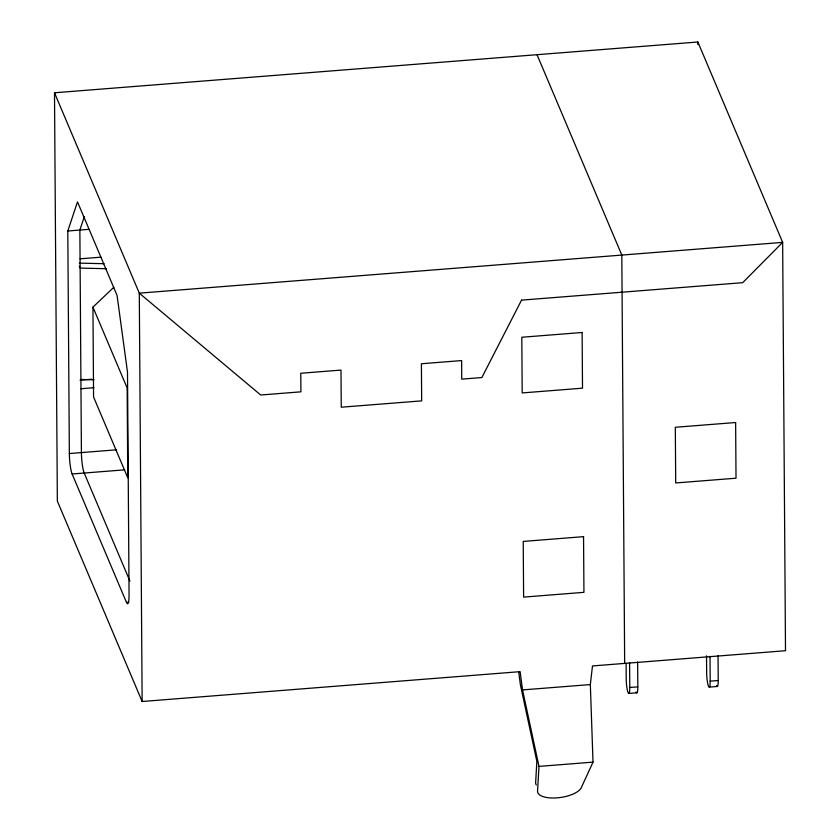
<?xml version="1.0" encoding="UTF-8"?>
<svg xmlns="http://www.w3.org/2000/svg" width="840" height="840" viewBox="0 0 840 840"><rect width="100%" height="100%" fill="white"/><g stroke="black" fill="none" stroke-linecap="round" stroke-linejoin="round"><path stroke-width="1.26" d="M538.986 766.395L537.558 791.101A22.292 8.946 -8.5 0 0 557.214 797.853A22.292 8.946 -8.5 0 0 581.301 787.647L593.019 762.132L590.331 684.569L592.494 665.942L785.505 650.716L782.649 242.382L697.861 42L54.495 92.778L57.351 501.102L142.139 701.495L520.118 671.654L522.533 689.913L538.986 766.395L593.019 762.132M126.473 602.396L72.135 473.991A15.519 2.405 85.5 0 1 69.353 453.537L67.798 231L77.501 201.894L117.064 295.407L127.502 372.099L129.055 594.636A15.519 2.405 85.5 0 1 126.473 602.396L128.888 602.207M84.305 216.709L79.863 230.044L81.417 452.582A15.519 2.405 85.5 0 0 84.2 473.036L129.906 581.049M92.946 307.146L127.145 387.965L127.764 477.792L93.566 396.974L92.946 307.146L113.778 287.312M67.798 231L88.998 229.32M80.062 258.815L100.947 257.166M80.042 380.184L91.791 379.25M80.966 388.731L94.017 387.702M69.353 453.537L116.655 449.799M72.135 473.991L124.667 469.844M522.533 689.913L590.331 684.569M626.125 663.485L626.231 679.14A10.206 1.575 85.5 0 0 628.068 692.591A10.206 1.575 85.5 0 0 629.769 687.488L637.812 686.857L637.634 662.067M706.534 655.83L706.65 672.788A10.206 1.575 85.5 0 0 708.488 686.249A10.206 1.575 85.5 0 0 710.189 681.146L718.231 680.505L718.053 655.715M628.94 693.441L636.982 692.8M709.359 687.089L717.402 686.458M79.306 263.109L104.066 263.708M106.365 268.716L80.126 268.097L79.275 266.091M80.903 379.459L94.017 379.764M537.023 54.695L621.81 255.077L624.666 663.411M54.495 92.778L139.293 293.16L142.139 701.495M518.637 671.517L520.422 684.904L536.865 761.387L535.626 782.817A23.058 9.261 -8.5 0 0 536.33 784.97M710.01 656.355L710.189 681.146M697.861 42L697.883 44.615M629.591 662.697L629.769 687.488M637.812 686.857A10.206 1.575 85.5 0 1 636.111 691.961M718.231 680.505A10.206 1.575 85.5 0 1 716.53 685.608M521.545 300.132L481.856 377.548L461.748 379.134L461.622 360.57L421.407 363.752L421.669 400.869L341.25 407.211L340.988 370.094L300.772 373.264L300.909 391.829L260.694 395L139.293 293.16L782.649 242.382L742.697 282.681L521.545 300.132M582.12 332.493L521.808 337.25L522.197 392.931L582.509 388.175L582.12 332.493M735.63 422.52L675.318 427.276L675.707 482.958L736.019 478.202L735.63 422.52M583.548 536.655L523.226 541.422L523.614 597.103L583.937 592.337L583.548 536.655"/></g></svg>
